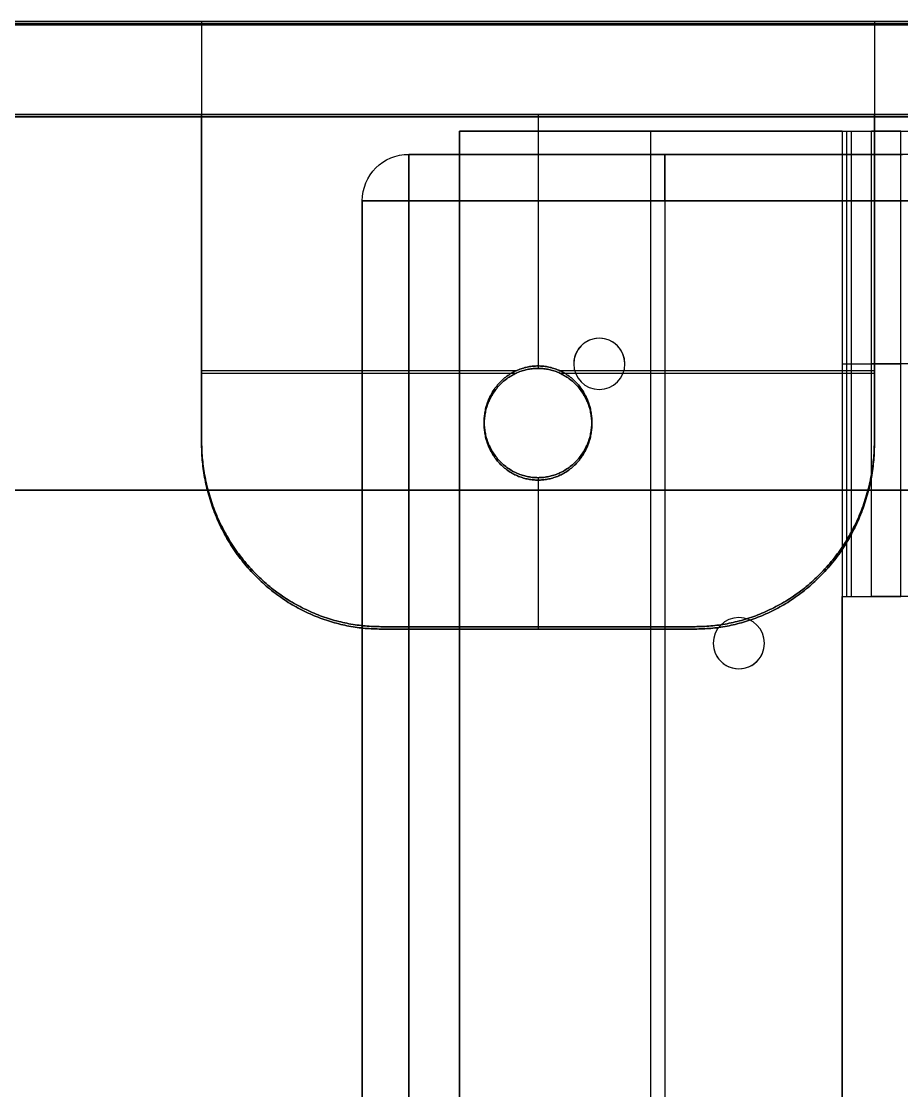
# Model space of a CAD drawing. Header units: millimetres. Extents: x -1488 to 3198, y -4194 to 3775.
# Drawn here: x -973.9 to -879.3, y -2480.6 to -2365.8 of the extents above; entities that cross this region are included whole.
import ezdxf

# ---------------------------------------------------------------- set-up
doc = ezdxf.new("R2010")
doc.units = ezdxf.units.MM
doc.header["$MEASUREMENT"] = 0
doc.layers.add('Domyślny', color=7, linetype='Continuous', true_color=0x000000)
doc.layers.add('Warstwa 01', color=7, linetype='Continuous', true_color=0xffffff)

# ---------------------------------------------------------------- blocks, each defined once
blk = doc.blocks.new('blacha nona przednia awki Soft 02.412 SC')
at = {"layer": 'Domyślny'}
for p, q in [((852.4999999999999, 74.23226756797585, -41.88912181746839), (902.5, 74.23226756797585, -41.88912181746839)), ((902.5, 74.16969329922173, -42.8877572669473), (852.4999999999999, 74.16969329922175, -42.88775726694735)), ((852.4999999999999, 69.48422842302936, -39.56001241746169), (852.4999999999999, 73.88571446481916, -39.56001241746169)), ((902.5, 69.48422842302936, -39.56001241746166), (902.5, 73.88571409291805, -39.56001241746166)), ((844.7499999999998, 68.81745106388865, -53.38510666913848), (844.7499999999998, 72.78616392951174, -53.88442439387676)), ((847.4999999999998, 69.16073199964686, -50.65661657402279), (847.5, 73.12944486526985, -51.15593429876184)), ((847.5, 72.44288299375336, -56.6129144889936), (847.4999999999998, 68.47417012813037, -56.11359676425455)), ((847.4999999999998, 68.47417012813024, -56.11359676425452), (847.4999999999991, 72.44288299375324, -56.61291448899333)), ((847.5000000000001, 68.47417012813021, -56.11359676425454), (847.5000000000007, 72.44288299375323, -56.61291448899343)), ((850.25, 68.81745106388863, -53.38510666913847), (850.25, 72.78616392951172, -53.88442439387677)), ((25.00000000000001, 72.18533686641027, -42.63809840457753), (852.5, 72.18533686641027, -42.63809840457763)), ((437.7499999999999, 71.60548714659373, -63.26876407649871), (902.5, 71.60548714659373, -63.26876407649871)), ((852.4999999999999, 71.85965004500324, -42.59712260004128), (852.4999999999999, 71.85965004500324, -36.26173934044104)), ((877.4999999999999, 58.99999999999997, -23.34314575050776), (877.4999999999999, 71.88912181746826, -36.232267567976)), ((877.5, 67.28829053187408, -65.53928982010903), (877.5, 71.25700339749702, -66.03860754484863)), ((877.4999999999999, 67.28829053187401, -65.53928982010906), (877.4999999999998, 71.25700339749696, -66.03860754484873)), ((877.5, 67.28829053187404, -65.53928982010906), (877.5000000000002, 71.25700339749696, -66.03860754484873)), ((902.5, 71.85965004500324, -42.59712260004124), (902.5, 71.85965004500324, -36.26173934044103)), ((902.5, 67.6053638213733, -63.01910521412901), (902.5, 71.63689760619111, -63.01910521412901)), ((852.4999999999999, 57.58578643762691, -24.75735931288089), (852.4999999999999, 70.47490825509517, -37.64648113034911)), ((852.4999999999999, 70.23226756797585, -41.88912181746839), (902.5, 70.23226756797585, -41.88912181746839)), ((902.5, 70.2009804335988, -42.38843954220785), (852.4999999999999, 70.2009804335988, -42.38843954220788)), ((874.7499999999999, 66.94500959611567, -68.26777991522489), (874.7499999999999, 70.91372246173854, -68.76709763996483)), ((877.5, 70.57044152598013, -71.49558773508025), (877.5, 66.60172866035722, -70.99627001034057)), ((880.25, 66.94500959611567, -68.26777991522489), (880.2500000000001, 70.91372246173853, -68.76709763996483)), ((877.4999999999999, 56.17157287525379, -26.17157287525396), (877.4999999999999, 69.06069469272205, -39.06069469272217)), ((902.5, 69.62113071378221, -46.99724257311316), (902.5, 69.62113071378221, -79.04096785514486)), ((-902.5, 67.05692456115416, -83.40011202368045), (902.5, 67.05692456115416, -83.40011202368045)), ((437.7499999999999, 67.6367742809708, -62.76944635175926), (902.4999999999999, 67.6367742809708, -62.76944635175926))]:
    blk.add_line(p, q, dxfattribs=at)
at = {"layer": 'Domyślny', "extrusion": (1, 3.323273693730633e-13, 1.309570292107434e-13)}
blk.add_arc((66.23226756769269, -41.88912181758003, 852.5000000000189), 7.99999999999989, 352.8290942422584, 45.0000000000006, dxfattribs=at)
at = {"layer": 'Domyślny', "extrusion": (1, 0, 0)}
for centre, radius, start, end in [((66.23226756797587, -41.88912181746839, 877.5), 7.999999999999986, 352.8290942422587, 44.99999999999996), ((66.23226756797585, -41.8891218174684, 902.5), 8.00000000000001, 352.8290942422589, 45.00000000000004), ((66.23226756797587, -41.88912181746839, 877.5), 3.999999999999986, 352.8290942422587, 44.99999999999986), ((66.23226756797571, -41.88912181746844, 902.5), 4.000000000000153, 352.8290942422598, 44.99999999999885)]:
    blk.add_arc(centre, radius, start, end, dxfattribs=at)
at = {"layer": 'Domyślny', "extrusion": (4.281887551937357e-15, 0.992178216405741, -0.1248294311848094)}
blk.add_arc((-847.4999999999997, -44.3770966457219, 78.9432083534109), 2.750000000000095, 270, 90, dxfattribs=at)
at = {"layer": 'Domyślny', "extrusion": (-9.409051364645966e-15, 0.9921782164057394, -0.1248294311848199)}
blk.add_arc((-847.5000000000003, -44.37709664572252, 78.94320835339978), 2.750000000000084, 90.00000000000712, 269.9999999999928, dxfattribs=at)
at = {"layer": 'Domyślny', "extrusion": (-1.786165261621009e-14, 0.9921782164057311, -0.1248294311848865)}
blk.add_arc((-877.5000000000013, -59.37709664571891, 78.94320835339543), 2.750000000000042, 270, 90, dxfattribs=at)
at = {"layer": 'Domyślny', "extrusion": (-7.774166447298395e-15, 0.9921782164057311, -0.1248294311848862)}
blk.add_arc((-877.5000000000006, -59.37709664571783, 78.94320835340429), 2.750000000000042, 90, 270, dxfattribs=at)
at = {"layer": 'Domyślny', "extrusion": (0, 0.9921782164057537, -0.1248294311847083)}
blk.add_arc((-847.4999999999999, -44.37709664573015, 76.9432083534028), 2.750000000000114, 270.0000000000071, 90.00000000000948, dxfattribs=at)
at = {"layer": 'Domyślny', "extrusion": (0, 0.9921782164057534, -0.1248294311847101)}
blk.add_arc((-847.4999999999999, -44.37709664573, 76.94320835340287), 2.750000000000114, 89.99999999999763, 269.9999999999953, dxfattribs=at)
at = {"layer": 'Domyślny', "extrusion": (1, 6.64654738746093e-13, 2.619140584214734e-13)}
blk.add_arc((66.23226756740915, -41.88912181769172, 852.5000000000352), 4.000000000000094, 352.8290942422592, 44.99999999999943, dxfattribs=at)
at = {"layer": 'Domyślny', "extrusion": (-2.613634343284174e-15, 0.9921782164057409, -0.1248294311848094)}
blk.add_arc((-847.5000000000002, -44.37709664572282, 74.94320835340508), 2.750000000000095, 270.0000000000047, 89.99999999999527, dxfattribs=at)
at = {"layer": 'Domyślny', "extrusion": (2.291101086783942e-15, 0.9921782164057409, -0.1248294311848092)}
blk.add_arc((-847.4999999999997, -44.37709664572231, 74.94320835340922), 2.750000000000095, 90, 270, dxfattribs=at)
at = {"layer": 'Domyślny', "extrusion": (0, 0.9921782164057253, -0.1248294311849321)}
blk.add_arc((-877.5, -59.37709664571344, 76.94320835341384), 2.75, 269.9999999999953, 89.99999999999527, dxfattribs=at)
at = {"layer": 'Domyślny', "extrusion": (0, 0.9921782164057252, -0.1248294311849339)}
blk.add_arc((-877.5, -59.37709664571328, 76.94320835341395), 2.75, 90.00000000000237, 270.0000000000023, dxfattribs=at)
at = {"layer": 'Domyślny', "extrusion": (2.580266052000176e-15, 0.9921782164057316, -0.124829431184883)}
blk.add_arc((-877.4999999999998, -59.37709664571681, 74.94320835341316), 2.750000000000012, 270, 90, dxfattribs=at)
at = {"layer": 'Domyślny', "extrusion": (-2.580266052003111e-15, 0.9921782164057316, -0.1248294311848834)}
blk.add_arc((-877.5000000000006, -59.37709664571737, 74.94320835340865), 2.749999999999998, 89.99999999999291, 270.0000000000071, dxfattribs=at)
at = {"layer": 'Domyślny'}
for points in [[(852.4999999999999, 74.16969329922175, -42.88775726694735), (438.7499999999999, 74.16969329922175, -42.8877572669473), (25, 74.16969329922175, -42.88775726694725)], [(852.4999999999999, 74.16969329922175, -42.88775726694735), (852.4999999999999, 72.18533686641027, -42.63809840457761), (852.4999999999999, 70.2009804335988, -42.38843954220788)], [(902.5, 74.16969329922173, -42.8877572669473), (902.5, 72.18533686641027, -42.63809840457758), (902.5, 70.2009804335988, -42.38843954220785)], [(902.5, 69.04128099396564, -83.64977088605016), (902.5, 71.60548714659369, -63.26876407649873), (902.5, 74.16969329922173, -42.8877572669473)], [(852.4999999999998, 58.99999999999999, -23.34314575050777), (852.4999999999998, 65.4445609087341, -29.7877066592419), (852.4999999999998, 71.88912181746824, -36.23226756797602)], [(852.4999999999998, 71.88912181746824, -36.23226756797602), (877.4999999999999, 71.88912181746824, -36.23226756797602), (902.5, 71.88912181746824, -36.23226756797602)], [(852.4999999999998, 71.88912181746824, -36.23226756797602), (852.4999999999998, 70.47490825509514, -37.64648113034912), (852.4999999999998, 69.06069469272205, -39.06069469272221)], [(902.5, 71.88912181746824, -36.23226756797602), (902.5, 65.4445609087341, -29.78770665924189), (902.5, 58.99999999999997, -23.34314575050777)], [(902.5, 71.88912181746824, -36.23226756797602), (902.5, 70.47490825509516, -37.64648113034911), (902.5, 69.06069469272207, -39.0606946927222)], [(25, 70.20098043359882, -42.38843954220779), (438.7499999999999, 70.2009804335988, -42.38843954220783), (852.4999999999999, 70.2009804335988, -42.38843954220788)], [(902.5, 70.2009804335988, -42.38843954220785), (902.5, 67.63677428097076, -62.76944635175929), (902.5, 65.07256812834271, -83.15045316131072)], [(902.5, 69.04128099396564, -83.64977088605016), (0, 69.04128099396564, -83.64977088605016), (-902.5, 69.04128099396564, -83.64977088605016)], [(852.4999999999998, 56.17157287525381, -26.17157287525397), (852.4999999999998, 62.61613378398793, -32.61613378398809), (852.4999999999998, 69.06069469272205, -39.06069469272221)], [(852.4999999999998, 69.06069469272205, -39.06069469272221), (877.4999999999999, 69.06069469272205, -39.06069469272221), (902.5, 69.06069469272207, -39.0606946927222)], [(902.5, 69.06069469272207, -39.0606946927222), (902.5, 62.61613378398793, -32.61613378398809), (902.5, 56.17157287525379, -26.17157287525397)], [(902.5, 65.07256812834271, -83.15045316131072), (902.5, 67.05692456115418, -83.40011202368044), (902.5, 69.04128099396564, -83.64977088605016)], [(902.5, 65.07256812834271, -83.15045316131072), (0, 65.07256812834271, -83.15045316131074), (-902.5, 65.07256812834271, -83.15045316131074)]]:
    blk.add_open_spline(points, degree=2, dxfattribs=at)
blk = doc.blocks.new('deska 2 siedziska awki Soft 02.412 SC 01')
at = {"layer": 'Domyślny'}
for p, q in [((5, 0), (1795, 0)), ((0, -73.02918409690243), (0, -5.000000000000011)), ((5, -32.49999999999999, -19.00000000000001), (1795, -32.49999999999999, -19.00000000000001)), ((5, -32.49999999999999, 19), (1795, -32.49999999999999, 19)), ((0, -43.46073951743067, 14), (0, -43.46073951743067, -14.00000000000001))]:
    blk.add_line(p, q, dxfattribs=at)
for centre, radius, start, end in [((5, -5.000000000000057, -14), 5.000000000000057, 90.00000000000092, 179.9999999999993), ((5, -5.000000000000053, 14), 5.000000000000053, 90.00000000000092, 179.9999999999994), ((4.999999999999893, -5), 5, 90, 180)]:
    blk.add_arc(centre, radius, start, end, dxfattribs=at)
at = {"layer": 'Domyślny', "extrusion": (1, 3.907985046680554e-15, 5.329070518200754e-15)}
blk.add_arc((-5.000000000000021, 13.99999999999997, 4.999999999999995), 5.000000000000002, 0, 89.99999999999994, dxfattribs=at)
at = {"layer": 'Domyślny', "extrusion": (1, 9.59232693276136e-15, -5.329070518200751e-15)}
blk.add_arc((-5.000000000000055, -13.99999999999997, 4.999999999999995), 5.000000000000007, 270.0000000000001, 0, dxfattribs=at)
at = {"layer": 'Domyślny', "extrusion": (0, 1, 0)}
for centre, radius, start, end in [((-5.000000000000007, -13.99999999999994, -5), 5.000000000000064, 270.0000000000007, 359.9999999999993), ((-4.999999999999893, -14.00000000000001, -32.5), 5.000000000000007, 270, 0), ((-4.999999999999893, 14, -32.50000000000001), 5, 2.035554996136651e-14, 90.00000000000001)]:
    blk.add_arc(centre, radius, start, end, dxfattribs=at)
at = {"layer": 'Domyślny', "extrusion": (-3.552713678800563e-16, 1, 3.808286442236154e-30)}
blk.add_arc((-4.999999999999998, 13.99999999999995, -5), 5.000000000000053, 6.106664988409887e-13, 89.999999999999, dxfattribs=at)
at = {"layer": 'Domyślny'}
for points in [[(4.99999999999992, 8.881784197001252e-16, 14), (4.99999999999992, 4.440892098500626e-16), (4.99999999999992, 0, -14)], [(1795, 1.221245327087672e-15, 14), (900.0000000000001, 1.054711873393899e-15, 14), (4.99999999999992, 8.881784197001252e-16, 14)], [(4.99999999999992, 0, -14), (900.0000000000001, 1.665334536937735e-16, -14), (1795, 3.33066907387547e-16, -14)], [(-7.127635855121339e-14, -59.99999999999999, -14.00000000000001), (-6.408762914277196e-14, -32.49999999999999, -14.00000000000001), (-5.689889973433052e-14, -5, -14)], [(-5.347573562439865e-14, -5, 14), (-6.06244290910345e-14, -31.51459204844958, 14), (-6.777312255767035e-14, -58.02918409689916, 14)], [(-5.689889973433052e-14, -5, -14), (-5.518731767936458e-14, -5), (-5.347573562439865e-14, -5, 14)], [(1795, -4.999999999999999, -19), (900.0000000000001, -5, -19), (4.999999999999941, -5, -19.00000000000001)], [(4.999999999999941, -5, -19.00000000000001), (4.999999999999941, -32.49999999999999, -19.00000000000001), (4.999999999999941, -59.99999999999999, -19.00000000000002)], [(4.999999999999913, -4.999999999999998, 19), (900.0000000000001, -4.999999999999999, 19), (1795, -5, 19)], [(5.000000000000005, -59.99999999999998, 19), (4.999999999999959, -32.49999999999999, 19), (4.999999999999913, -4.999999999999998, 19)]]:
    blk.add_open_spline(points, degree=2, dxfattribs=at)

msp = doc.modelspace()

# ---------------------------------------------------------------- linework, layer by layer
at = {"layer": 'Warstwa 01'}
for p, q in [((-918.3852143473587, -2402.823367180358, -207.8634727275319), (-918.3852143473587, -2402.823367180358, -217.8634727275319)), ((-918.3852143473587, -2403.084782976238, -207.8634727275319), (-918.3852143473587, -2403.084782976238, -217.8634727275319)), ((-882.2352299259801, -2410.823367180358, -217.8634727275319), (-882.2352299259801, -2410.823367180358, -207.8634727275319)), ((-882.2352299259801, -2411.084782976238, -217.8634727275319), (-882.2352299259801, -2411.084782976238, -207.8634727275319)), ((-918.3852143473587, -2414.823367180358, -217.8634727275319), (-918.3852143473587, -2414.823367180358, -207.8634727275319)), ((-918.3852143473587, -2415.084782976238, -217.8634727275319), (-918.3852143473587, -2415.084782976238, -207.8634727275319)), ((-935.2552070773345, -2430.823367180358, -217.8634727275319), (-935.2552070773345, -2430.823367180358, -207.8634727275319)), ((-935.2552070773345, -2431.084782976238, -217.8634727275319), (-935.2552070773345, -2431.084782976238, -207.8634727275319))]:
    msp.add_line(p, q, dxfattribs=at)
msp.add_lwpolyline([(-954.5351987687363, -2366.084782976238), (-882.2281001764668, -2366.084782976238)], dxfattribs=at)
for points in [[(-877.2643248789391, -2365.823367180358, 272.136527272468), (-1108.768986412415, -2365.823367180358, 272.1365272724684), (-1340.27364794589, -2365.823367180358, 272.1365272724687)], [(-877.2643248789391, -2366.084782976238, 272.136527272468), (-1108.768986412415, -2366.084782976238, 272.1365272724684), (-1340.27364794589, -2366.084782976238, 272.1365272724687)], [(-852.470028559253, -2366.177819410324, 492.1365272724672), (-1082.100658922981, -2366.177819410324, 492.1365272724675), (-1311.731289286709, -2366.177819410324, 492.1365272724678)], [(-954.5351987687354, -2365.823367180358, 103.5404389166512), (-954.5351987687354, -2370.823367180358, 103.5404389166512), (-954.5351987687354, -2375.823367180358, 103.5404389166512)], [(-954.5351987687363, -2365.823367180358, -217.8634727275319), (-954.5351987687363, -2370.823367180358, -217.8634727275319), (-954.5351987687363, -2375.823367180358, -217.8634727275319)], [(-954.5351987687363, -2365.823367180358, -217.8634727275319), (-918.3816494726016, -2365.823367180358, -217.8634727275318), (-882.2281001764668, -2365.823367180358, -217.8634727275318)], [(-954.5351987687354, -2366.084782976238, 103.5404389166512), (-954.5351987687354, -2371.084782976238, 103.5404389166512), (-954.5351987687354, -2376.084782976238, 103.5404389166512)], [(-954.5351987687363, -2366.084782976238, -217.8634727275319), (-954.5351987687363, -2371.084782976238, -217.8634727275319), (-954.5351987687363, -2376.084782976238, -217.8634727275319)], [(-954.5351987687363, -2366.084782976238, -217.8634727275319), (-918.3816494726016, -2366.084782976238, -217.8634727275318), (-882.2281001764668, -2366.084782976238, -217.8634727275318)], [(-882.2281001764668, -2365.823367180358, -217.8634727275318), (-882.2281001764668, -2370.823367180358, -217.8634727275318), (-882.2281001764668, -2375.823367180358, -217.8634727275318)], [(-882.2281001764668, -2366.084782976238, -217.8634727275318), (-882.2281001764668, -2371.084782976238, -217.8634727275318), (-882.2281001764668, -2376.084782976238, -217.8634727275318)], [(-877.2643248789391, -2375.823367180358, 272.136527272468), (-1108.768986412415, -2375.823367180358, 272.1365272724684), (-1340.27364794589, -2375.823367180358, 272.1365272724687)], [(-877.2643248789391, -2376.084782976238, 272.136527272468), (-1108.768986412415, -2376.084782976238, 272.1365272724684), (-1340.27364794589, -2376.084782976238, 272.1365272724687)], [(-954.5351987687363, -2410.823367180358, -217.8634727275319), (-954.5351987687363, -2393.323367180358, -217.8634727275319), (-954.5351987687363, -2375.823367180358, -217.8634727275319)], [(-954.5351987687363, -2375.823367180358, -207.8634727275319), (-954.5351987687363, -2393.323367180358, -207.8634727275319), (-954.5351987687363, -2410.823367180358, -207.8634727275319)], [(-954.5351987687363, -2375.823367180358, -217.8634727275319), (-954.5351987687363, -2375.823367180358, -212.8634727275319), (-954.5351987687363, -2375.823367180358, -207.8634727275319)], [(-882.2352299259801, -2375.823367180358, -207.8634727275319), (-918.3852143473582, -2375.823367180358, -207.8634727275319), (-954.5351987687363, -2375.823367180358, -207.8634727275319)], [(-882.2352299259801, -2375.823367180358, -217.8634727275319), (-918.3852143473582, -2375.823367180358, -217.8634727275319), (-954.5351987687363, -2375.823367180358, -217.8634727275319)], [(-954.5351987687363, -2410.823367180358, -212.8634727275319), (-954.5351987687363, -2393.323367180358, -212.8634727275319), (-954.5351987687363, -2375.823367180358, -212.8634727275319)], [(-954.5351987687361, -2375.823367180358, -212.8634727275319), (-918.3852143473578, -2375.823367180358, -212.8634727275319), (-882.2352299259794, -2375.823367180358, -212.8634727275319)], [(-954.5351987687363, -2375.823367180358, -217.8634727275319), (-918.3816494726016, -2375.823367180358, -217.8634727275318), (-882.2281001764668, -2375.823367180358, -217.8634727275318)], [(-954.5351987687363, -2411.084782976238, -217.8634727275319), (-954.5351987687363, -2393.584782976238, -217.8634727275319), (-954.5351987687363, -2376.084782976238, -217.8634727275319)], [(-954.5351987687363, -2376.084782976238, -207.8634727275319), (-954.5351987687363, -2393.584782976238, -207.8634727275319), (-954.5351987687363, -2411.084782976238, -207.8634727275319)], [(-954.5351987687363, -2376.084782976238, -217.8634727275319), (-954.5351987687363, -2376.084782976238, -212.8634727275319), (-954.5351987687363, -2376.084782976238, -207.8634727275319)], [(-882.2352299259801, -2376.084782976238, -207.8634727275319), (-918.3852143473582, -2376.084782976238, -207.8634727275319), (-954.5351987687363, -2376.084782976238, -207.8634727275319)], [(-882.2352299259801, -2376.084782976238, -217.8634727275319), (-918.3852143473582, -2376.084782976238, -217.8634727275319), (-954.5351987687363, -2376.084782976238, -217.8634727275319)], [(-954.5351987687363, -2411.084782976239, -212.8634727275319), (-954.5351987687363, -2393.584782976239, -212.8634727275319), (-954.5351987687363, -2376.084782976238, -212.8634727275319)], [(-954.5351987687361, -2376.084782976238, -212.8634727275319), (-918.3852143473578, -2376.084782976238, -212.8634727275319), (-882.2352299259794, -2376.084782976238, -212.8634727275319)], [(-954.5351987687363, -2376.084782976238, -217.8634727275319), (-918.3816494726016, -2376.084782976238, -217.8634727275318), (-882.2281001764668, -2376.084782976238, -217.8634727275318)], [(-918.3852143473578, -2375.823367180358, -217.8634727275319), (-918.3852143473578, -2375.823367180358, -212.8634727275319), (-918.3852143473578, -2375.823367180358, -207.8634727275319)], [(-918.3852143473578, -2375.823367180358, -207.8634727275319), (-918.3852143473578, -2389.323367180358, -207.8634727275319), (-918.3852143473578, -2402.823367180358, -207.8634727275319)], [(-918.3852143473578, -2375.823367180358, -217.8634727275319), (-918.3852143473578, -2389.323367180358, -217.8634727275319), (-918.3852143473578, -2402.823367180358, -217.8634727275319)], [(-918.3852143473578, -2376.084782976238, -217.8634727275319), (-918.3852143473578, -2376.084782976238, -212.8634727275319), (-918.3852143473578, -2376.084782976238, -207.8634727275319)], [(-918.3852143473578, -2376.084782976238, -207.8634727275319), (-918.3852143473578, -2389.584782976238, -207.8634727275319), (-918.3852143473578, -2403.084782976238, -207.8634727275319)], [(-918.3852143473578, -2376.084782976238, -217.8634727275319), (-918.3852143473578, -2389.584782976238, -217.8634727275319), (-918.3852143473578, -2403.084782976238, -217.8634727275319)], [(-882.2352299259801, -2375.823367180358, -217.8634727275319), (-882.2352299259801, -2393.323367180358, -217.8634727275319), (-882.2352299259801, -2410.823367180358, -217.8634727275319)], [(-882.2352299259801, -2375.823367180358, -207.8634727275319), (-882.2352299259801, -2375.823367180358, -212.8634727275319), (-882.2352299259801, -2375.823367180358, -217.8634727275319)], [(-882.2352299259801, -2410.823367180358, -207.8634727275319), (-882.2352299259801, -2393.323367180358, -207.8634727275319), (-882.2352299259801, -2375.823367180358, -207.8634727275319)], [(-882.2352299259801, -2375.823367180358, -212.8634727275319), (-882.2352299259801, -2393.323367180358, -212.8634727275319), (-882.2352299259801, -2410.823367180358, -212.8634727275319)], [(-882.2352299259801, -2376.084782976238, -217.8634727275319), (-882.2352299259801, -2393.584782976238, -217.8634727275319), (-882.2352299259801, -2411.084782976238, -217.8634727275319)], [(-882.2352299259801, -2376.084782976238, -207.8634727275319), (-882.2352299259801, -2376.084782976238, -212.8634727275319), (-882.2352299259801, -2376.084782976238, -217.8634727275319)], [(-882.2352299259801, -2411.084782976238, -207.8634727275319), (-882.2352299259801, -2393.584782976238, -207.8634727275319), (-882.2352299259801, -2376.084782976238, -207.8634727275319)], [(-882.2352299259801, -2376.084782976238, -212.8634727275319), (-882.2352299259801, -2393.584782976238, -212.8634727275319), (-882.2352299259801, -2411.084782976238, -212.8634727275319)], [(-954.5351987687363, -2393.323367180358, -217.8634727275319), (-954.5351987687363, -2393.323367180358, -212.8634727275319), (-954.5351987687363, -2393.323367180358, -207.8634727275319)], [(-954.5351987687363, -2393.584782976238, -217.8634727275319), (-954.5351987687363, -2393.584782976238, -212.8634727275319), (-954.5351987687363, -2393.584782976238, -207.8634727275319)], [(-882.2352299259801, -2393.323367180358, -217.8634727275319), (-882.2352299259801, -2393.323367180358, -212.8634727275319), (-882.2352299259801, -2393.323367180358, -207.8634727275319)], [(-882.2352299259801, -2393.584782976238, -217.8634727275319), (-882.2352299259801, -2393.584782976238, -212.8634727275319), (-882.2352299259801, -2393.584782976238, -207.8634727275319)], [(-954.5351987687361, -2403.323367180358, -207.8634727275319), (-937.6160014570823, -2403.323367180358, -207.8634727275319), (-920.6968041454286, -2403.323367180358, -207.8634727275319)], [(-954.5351987687361, -2403.323367180358, -217.8634727275319), (-937.6160014570823, -2403.323367180358, -217.8634727275319), (-920.6968041454286, -2403.323367180358, -217.8634727275319)], [(-954.5351987687361, -2403.584782976238, -207.8634727275319), (-937.6160014570823, -2403.584782976238, -207.8634727275319), (-920.6968041454286, -2403.584782976238, -207.8634727275319)], [(-954.5351987687361, -2403.584782976238, -217.8634727275319), (-937.6160014570823, -2403.584782976238, -217.8634727275319), (-920.6968041454286, -2403.584782976238, -217.8634727275319)], [(-916.073624549287, -2403.323367180358, -207.8634727275319), (-899.1544272376332, -2403.323367180358, -207.8634727275319), (-882.2352299259794, -2403.323367180358, -207.8634727275319)], [(-916.073624549287, -2403.323367180358, -217.8634727275319), (-899.1544272376332, -2403.323367180358, -217.8634727275319), (-882.2352299259794, -2403.323367180358, -217.8634727275319)], [(-916.073624549287, -2403.584782976238, -207.8634727275319), (-899.1544272376332, -2403.584782976238, -207.8634727275319), (-882.2352299259794, -2403.584782976238, -207.8634727275319)], [(-916.073624549287, -2403.584782976238, -217.8634727275319), (-899.1544272376332, -2403.584782976238, -217.8634727275319), (-882.2352299259794, -2403.584782976238, -217.8634727275319)], [(-924.169211854779, -2408.823367180358, -217.8634727275319), (-924.169211854779, -2408.823367180358, -212.8634727275319), (-924.169211854779, -2408.823367180358, -207.8634727275319)], [(-912.6012168399375, -2408.823367180358, -217.8634727275319), (-912.6012168399375, -2408.823367180358, -212.8634727275319), (-912.6012168399375, -2408.823367180358, -207.8634727275319)], [(-924.169211854779, -2409.084782976238, -217.8634727275319), (-924.169211854779, -2409.084782976238, -212.8634727275319), (-924.169211854779, -2409.084782976238, -207.8634727275319)], [(-912.6012168399375, -2409.084782976238, -217.8634727275319), (-912.6012168399375, -2409.084782976238, -212.8634727275319), (-912.6012168399375, -2409.084782976238, -207.8634727275319)], [(-954.5351987687363, -2410.823367180358, -207.8634727275319), (-954.5351987687363, -2410.823367180358, -212.8634727275319), (-954.5351987687363, -2410.823367180358, -217.8634727275319)], [(-954.5351987687363, -2411.084782976238, -207.8634727275319), (-954.5351987687363, -2411.084782976238, -212.8634727275319), (-954.5351987687363, -2411.084782976238, -217.8634727275319)], [(-918.3852143473578, -2414.823367180358, -207.8634727275319), (-918.3852143473578, -2422.823367180358, -207.8634727275319), (-918.3852143473578, -2430.823367180358, -207.8634727275319)], [(-918.3852143473578, -2414.823367180358, -217.8634727275319), (-918.3852143473578, -2422.823367180358, -217.8634727275319), (-918.3852143473578, -2430.823367180358, -217.8634727275319)], [(-918.3852143473578, -2415.084782976238, -207.8634727275319), (-918.3852143473578, -2423.084782976238, -207.8634727275319), (-918.3852143473578, -2431.084782976238, -207.8634727275319)], [(-918.3852143473578, -2415.084782976238, -217.8634727275319), (-918.3852143473578, -2423.084782976238, -217.8634727275319), (-918.3852143473578, -2431.084782976238, -217.8634727275319)], [(-852.470028559253, -2416.177819410323, 492.1365272724675), (-1082.100658922981, -2416.177819410323, 492.1365272724678), (-1311.731289286709, -2416.177819410323, 492.1365272724682)], [(-901.5152216173819, -2430.823367180358, -217.8634727275319), (-918.3852143473582, -2430.823367180358, -217.8634727275319), (-935.2552070773345, -2430.823367180358, -217.8634727275319)], [(-935.2552070773345, -2430.823367180358, -207.8634727275319), (-918.3852143473582, -2430.823367180358, -207.8634727275319), (-901.5152216173819, -2430.823367180358, -207.8634727275319)], [(-901.5152216173819, -2430.823367180358, -212.8634727275319), (-918.3852143473587, -2430.823367180358, -212.8634727275319), (-935.2552070773354, -2430.823367180358, -212.8634727275319)], [(-901.5152216173819, -2431.084782976238, -217.8634727275319), (-918.3852143473582, -2431.084782976238, -217.8634727275319), (-935.2552070773345, -2431.084782976238, -217.8634727275319)], [(-935.2552070773345, -2431.084782976238, -207.8634727275319), (-918.3852143473582, -2431.084782976238, -207.8634727275319), (-901.5152216173819, -2431.084782976238, -207.8634727275319)], [(-901.5152216173819, -2431.084782976238, -212.8634727275319), (-918.3852143473587, -2431.084782976238, -212.8634727275319), (-935.2552070773354, -2431.084782976238, -212.8634727275319)], [(-918.3852143473586, -2430.823367180358, -217.8634727275319), (-918.3852143473586, -2430.823367180358, -212.8634727275319), (-918.3852143473586, -2430.823367180358, -207.8634727275319)], [(-918.3852143473586, -2431.084782976238, -217.8634727275319), (-918.3852143473586, -2431.084782976238, -212.8634727275319), (-918.3852143473586, -2431.084782976238, -207.8634727275319)], [(-901.5152216173819, -2430.823367180358, -207.8634727275319), (-901.5152216173819, -2430.823367180358, -212.8634727275319), (-901.5152216173819, -2430.823367180358, -217.8634727275319)], [(-901.5152216173819, -2431.084782976238, -207.8634727275319), (-901.5152216173819, -2431.084782976238, -212.8634727275319), (-901.5152216173819, -2431.084782976238, -217.8634727275319)]]:
    msp.add_open_spline(points, degree=2, dxfattribs=at)
for points, knots in [([(-1310.083846293314, -2366.177819410326, 482.2370226642754), (-1197.269554785637, -2366.177819410326, 482.2370226642752), (-1084.45526327796, -2366.177819410326, 482.2370226642751), (-968.4082461511712, -2366.177819410326, 482.2370226642767), (-852.3612290243815, -2366.177819410326, 482.2370226642782)], [5009.033172959468, 5009.033172959468, 5009.033172959468, 5234.661755974822, 5234.661755974822, 5466.755790228401, 5466.755790228401, 5466.755790228401]), ([(-954.5351987687354, -2365.823367180358, 103.5404389166512), (-954.5351987687363, -2365.823367180358, -46.45956108334877), (-954.5351987687363, -2365.823367180358, -196.4595610833488), (-954.5351987687363, -2365.823367180358, -207.1615169054403), (-954.5351987687363, -2365.823367180358, -217.8634727275319)], [70.09694396752911, 70.09694396752911, 70.09694396752911, 370.0969439675291, 370.0969439675291, 391.5008556117123, 391.5008556117123, 391.5008556117123]), ([(-954.5351987687354, -2366.084782976238, 103.5404389166512), (-954.5351987687363, -2366.084782976238, -46.45956108334877), (-954.5351987687363, -2366.084782976238, -196.4595610833488), (-954.5351987687363, -2366.084782976238, -207.1615169054403), (-954.5351987687363, -2366.084782976238, -217.8634727275319)], [70.09694396752911, 70.09694396752911, 70.09694396752911, 370.0969439675291, 370.0969439675291, 391.5008556117123, 391.5008556117123, 391.5008556117123]), ([(-882.2281001764668, -2365.823367180358, -217.8634727275318), (-880.8816494726034, -2365.823367180358, -207.1615169054404), (-879.53519876874, -2365.823367180358, -196.4595610833489), (-853.5953064136966, -2365.823367180358, 9.71774731493798), (-827.6554140586522, -2365.823367180358, 215.8950557132248)], [463.8079542039818, 463.8079542039818, 463.8079542039818, 485.3806024341766, 485.3806024341766, 900.9859946694244, 900.9859946694244, 900.9859946694244]), ([(-882.2281001764668, -2366.084782976238, -217.8634727275318), (-880.8816494726034, -2366.084782976238, -207.1615169054404), (-879.53519876874, -2366.084782976238, -196.4595610833489), (-853.5953064136966, -2366.084782976238, 9.71774731493798), (-827.6554140586522, -2366.084782976238, 215.8950557132248)], [463.8079542039818, 463.8079542039818, 463.8079542039818, 485.3806024341766, 485.3806024341766, 900.9859946694244, 900.9859946694244, 900.9859946694244]), ([(-954.5351987687354, -2375.823367180358, 103.5404389166512), (-954.5351987687363, -2375.823367180358, -46.45956108334877), (-954.5351987687363, -2375.823367180358, -196.4595610833488), (-954.5351987687363, -2375.823367180358, -207.1615169054403), (-954.5351987687363, -2375.823367180358, -217.8634727275319)], [70.09694396752911, 70.09694396752911, 70.09694396752911, 370.0969439675291, 370.0969439675291, 391.5008556117123, 391.5008556117123, 391.5008556117123]), ([(-954.5351987687354, -2376.084782976238, 103.5404389166512), (-954.5351987687363, -2376.084782976238, -46.45956108334877), (-954.5351987687363, -2376.084782976238, -196.4595610833488), (-954.5351987687363, -2376.084782976238, -207.1615169054403), (-954.5351987687363, -2376.084782976238, -217.8634727275319)], [70.09694396752911, 70.09694396752911, 70.09694396752911, 370.0969439675291, 370.0969439675291, 391.5008556117123, 391.5008556117123, 391.5008556117123]), ([(-882.2281001764668, -2375.823367180358, -217.8634727275318), (-880.8816494726034, -2375.823367180358, -207.1615169054404), (-879.53519876874, -2375.823367180358, -196.4595610833489), (-853.5953064136966, -2375.823367180358, 9.71774731493798), (-827.6554140586522, -2375.823367180358, 215.8950557132248)], [463.8079542039818, 463.8079542039818, 463.8079542039818, 485.3806024341766, 485.3806024341766, 900.9859946694244, 900.9859946694244, 900.9859946694244]), ([(-882.2281001764668, -2376.084782976238, -217.8634727275318), (-880.8816494726034, -2376.084782976238, -207.1615169054404), (-879.53519876874, -2376.084782976238, -196.4595610833489), (-853.5953064136966, -2376.084782976238, 9.71774731493798), (-827.6554140586522, -2376.084782976238, 215.8950557132248)], [463.8079542039818, 463.8079542039818, 463.8079542039818, 485.3806024341766, 485.3806024341766, 900.9859946694244, 900.9859946694244, 900.9859946694244]), ([(-1310.083846293314, -2416.177819410323, 482.2370226642757), (-1197.269554785637, -2416.177819410323, 482.2370226642755), (-1084.45526327796, -2416.177819410323, 482.2370226642754), (-968.4082461511712, -2416.177819410323, 482.237022664277), (-852.3612290243815, -2416.177819410323, 482.2370226642786)], [5009.033172959468, 5009.033172959468, 5009.033172959468, 5234.661755974822, 5234.661755974822, 5466.755790228401, 5466.755790228401, 5466.755790228401])]:
    msp.add_open_spline(points, degree=2, knots=knots, dxfattribs=at)
for points, weights, knots in [([(-1013.217607652083, -2365.823367180358, 152.7808265672617), (-1008.909631945033, -2365.823367180358, 153.5404389166516), (-1004.535198768735, -2365.823367180358, 153.5404389166509), (-954.5351987687362, -2365.823367180358, 153.5404389166512), (-954.5351987687354, -2365.823367180358, 103.5404389166512)], [1, 0.9961946980917361, 1, 0.7071067811865476, 1], [-17.16951863218731, -17.16951863218731, -17.16951863218731, -8.442872372215675, -8.442872372215675, 70.09694396752911, 70.09694396752911, 70.09694396752911]), ([(-1013.217607652083, -2366.084782976238, 152.7808265672617), (-1008.909631945033, -2366.084782976238, 153.5404389166516), (-1004.535198768735, -2366.084782976238, 153.5404389166509), (-954.5351987687362, -2366.084782976238, 153.5404389166512), (-954.5351987687354, -2366.084782976238, 103.5404389166512)], [1, 0.9961946980917361, 1, 0.7071067811865476, 1], [-17.16951863218731, -17.16951863218731, -17.16951863218731, -8.442872372215675, -8.442872372215675, 70.09694396752911, 70.09694396752911, 70.09694396752911]), ([(-1013.217607652083, -2375.823367180358, 152.7808265672617), (-1008.909631945033, -2375.823367180358, 153.5404389166516), (-1004.535198768735, -2375.823367180358, 153.5404389166509), (-954.5351987687362, -2375.823367180358, 153.5404389166512), (-954.5351987687354, -2375.823367180358, 103.5404389166512)], [1, 0.9961946980917361, 1, 0.7071067811865476, 1], [-17.16951863218731, -17.16951863218731, -17.16951863218731, -8.442872372215675, -8.442872372215675, 70.09694396752911, 70.09694396752911, 70.09694396752911]), ([(-1013.217607652083, -2376.084782976238, 152.7808265672617), (-1008.909631945033, -2376.084782976238, 153.5404389166516), (-1004.535198768735, -2376.084782976238, 153.5404389166509), (-954.5351987687362, -2376.084782976238, 153.5404389166512), (-954.5351987687354, -2376.084782976238, 103.5404389166512)], [1, 0.9961946980917361, 1, 0.7071067811865476, 1], [-17.16951863218731, -17.16951863218731, -17.16951863218731, -8.442872372215675, -8.442872372215675, 70.09694396752911, 70.09694396752911, 70.09694396752911]), ([(-918.3852143473587, -2402.823367180358, -217.8634727275319), (-924.1692118547783, -2402.823367180359, -217.8634727275318), (-924.169211854779, -2408.823367180358, -217.8634727275319), (-924.1692118547783, -2414.823367180358, -217.8634727275318), (-918.3852143473587, -2414.823367180358, -217.8634727275319)], [1, 0.7071067811865476, 1, 0.7071067811865476, 1], [0, 0, 0, 9.424777960769383, 9.424777960769383, 18.84955592153877, 18.84955592153877, 18.84955592153877]), ([(-918.3852143473587, -2414.823367180358, -207.8634727275319), (-924.1692118547783, -2414.823367180358, -207.8634727275318), (-924.169211854779, -2408.823367180358, -207.8634727275319), (-924.1692118547783, -2402.823367180359, -207.8634727275318), (-918.3852143473587, -2402.823367180358, -207.8634727275319)], [1, 0.7071067811865476, 1, 0.7071067811865476, 1], [-18.84955592153877, -18.84955592153877, -18.84955592153877, -9.424777960769383, -9.424777960769383, 0, 0, 0]), ([(-918.3852143473587, -2402.823367180358, -212.8634727275319), (-924.169211854779, -2402.823367180359, -212.8634727275319), (-924.169211854779, -2408.823367180358, -212.8634727275319), (-924.169211854779, -2414.823367180359, -212.8634727275319), (-918.3852143473587, -2414.823367180358, -212.8634727275319)], [1, 0.7071067811865476, 1, 0.7071067811865476, 1], [1.570796326794897, 1.570796326794897, 1.570796326794897, 3.141592653589793, 3.141592653589793, 4.71238898038469, 4.71238898038469, 4.71238898038469]), ([(-918.3852143473587, -2403.084782976238, -217.8634727275319), (-924.1692118547783, -2403.084782976238, -217.8634727275318), (-924.169211854779, -2409.084782976238, -217.8634727275319), (-924.1692118547783, -2415.084782976237, -217.8634727275318), (-918.3852143473587, -2415.084782976238, -217.8634727275319)], [1, 0.7071067811865476, 1, 0.7071067811865476, 1], [0, 0, 0, 9.424777960769383, 9.424777960769383, 18.84955592153877, 18.84955592153877, 18.84955592153877]), ([(-918.3852143473587, -2415.084782976238, -207.8634727275319), (-924.1692118547783, -2415.084782976237, -207.8634727275318), (-924.169211854779, -2409.084782976238, -207.8634727275319), (-924.1692118547783, -2403.084782976238, -207.8634727275318), (-918.3852143473587, -2403.084782976238, -207.8634727275319)], [1, 0.7071067811865476, 1, 0.7071067811865476, 1], [-18.84955592153877, -18.84955592153877, -18.84955592153877, -9.424777960769383, -9.424777960769383, 0, 0, 0]), ([(-918.3852143473587, -2403.084782976238, -212.8634727275319), (-924.169211854779, -2403.084782976238, -212.8634727275319), (-924.169211854779, -2409.084782976238, -212.8634727275319), (-924.169211854779, -2415.084782976238, -212.8634727275319), (-918.3852143473587, -2415.084782976238, -212.8634727275319)], [1, 0.7071067811865476, 1, 0.7071067811865476, 1], [1.570796326794897, 1.570796326794897, 1.570796326794897, 3.141592653589793, 3.141592653589793, 4.71238898038469, 4.71238898038469, 4.71238898038469]), ([(-918.3852143473587, -2414.823367180358, -217.8634727275319), (-912.6012168399371, -2414.823367180358, -217.8634727275318), (-912.6012168399375, -2408.823367180358, -217.8634727275319), (-912.6012168399371, -2402.823367180359, -217.8634727275318), (-918.3852143473587, -2402.823367180358, -217.8634727275319)], [1, 0.7071067811865476, 1, 0.7071067811865476, 1], [0, 0, 0, 9.424777960769383, 9.424777960769383, 18.84955592153877, 18.84955592153877, 18.84955592153877]), ([(-918.3852143473587, -2402.823367180358, -207.8634727275319), (-912.6012168399371, -2402.823367180359, -207.8634727275318), (-912.6012168399375, -2408.823367180358, -207.8634727275319), (-912.6012168399371, -2414.823367180358, -207.8634727275318), (-918.3852143473587, -2414.823367180358, -207.8634727275319)], [1, 0.7071067811865476, 1, 0.7071067811865476, 1], [-18.84955592153877, -18.84955592153877, -18.84955592153877, -9.424777960769383, -9.424777960769383, 0, 0, 0]), ([(-918.3852143473587, -2414.823367180358, -212.8634727275319), (-912.6012168399371, -2414.823367180359, -212.8634727275319), (-912.6012168399375, -2408.823367180358, -212.8634727275319), (-912.6012168399371, -2402.823367180359, -212.8634727275319), (-918.3852143473587, -2402.823367180358, -212.8634727275319)], [1, 0.7071067811865476, 1, 0.7071067811865476, 1], [1.570796326794897, 1.570796326794897, 1.570796326794897, 3.141592653589793, 3.141592653589793, 4.71238898038469, 4.71238898038469, 4.71238898038469]), ([(-918.3852143473587, -2415.084782976238, -217.8634727275319), (-912.6012168399371, -2415.084782976237, -217.8634727275318), (-912.6012168399375, -2409.084782976238, -217.8634727275319), (-912.6012168399371, -2403.084782976238, -217.8634727275318), (-918.3852143473587, -2403.084782976238, -217.8634727275319)], [1, 0.7071067811865476, 1, 0.7071067811865476, 1], [0, 0, 0, 9.424777960769383, 9.424777960769383, 18.84955592153877, 18.84955592153877, 18.84955592153877]), ([(-918.3852143473587, -2403.084782976238, -207.8634727275319), (-912.6012168399371, -2403.084782976238, -207.8634727275318), (-912.6012168399375, -2409.084782976238, -207.8634727275319), (-912.6012168399371, -2415.084782976237, -207.8634727275318), (-918.3852143473587, -2415.084782976238, -207.8634727275319)], [1, 0.7071067811865476, 1, 0.7071067811865476, 1], [-18.84955592153877, -18.84955592153877, -18.84955592153877, -9.424777960769383, -9.424777960769383, 0, 0, 0]), ([(-918.3852143473587, -2415.084782976238, -212.8634727275319), (-912.6012168399371, -2415.084782976238, -212.8634727275319), (-912.6012168399375, -2409.084782976238, -212.8634727275319), (-912.6012168399371, -2403.084782976238, -212.8634727275319), (-918.3852143473587, -2403.084782976238, -212.8634727275319)], [1, 0.7071067811865476, 1, 0.7071067811865476, 1], [1.570796326794897, 1.570796326794897, 1.570796326794897, 3.141592653589793, 3.141592653589793, 4.71238898038469, 4.71238898038469, 4.71238898038469])]:
    msp.add_rational_spline(points, weights, degree=2, knots=knots, dxfattribs=at)
for points, weights in [([(-954.5351987687363, -2410.823367180358, -217.8634727275319), (-954.5351987687374, -2430.823367180358, -217.8634727275319), (-935.2552070773345, -2430.823367180358, -217.8634727275319)], [1, 0.7071067811865474, 1]), ([(-935.2552070773345, -2430.823367180358, -207.8634727275319), (-954.5351987687374, -2430.823367180358, -207.8634727275319), (-954.5351987687363, -2410.823367180358, -207.8634727275319)], [1, 0.7071067811865478, 1]), ([(-935.2552070773345, -2430.823367180358, -212.8634727275319), (-954.5351987687364, -2430.823367180359, -212.8634727275319), (-954.5351987687363, -2410.823367180358, -212.8634727275319)], [1, 0.7071067811865476, 1]), ([(-954.5351987687363, -2411.084782976238, -217.8634727275319), (-954.5351987687369, -2431.084782976238, -217.8634727275319), (-935.2552070773345, -2431.084782976238, -217.8634727275319)], [1, 0.7071067811865474, 1]), ([(-935.2552070773345, -2431.084782976238, -207.8634727275319), (-954.5351987687368, -2431.084782976238, -207.8634727275319), (-954.5351987687363, -2411.084782976238, -207.8634727275319)], [1, 0.7071067811865478, 1]), ([(-935.2552070773345, -2431.084782976238, -212.8634727275319), (-954.5351987687364, -2431.084782976238, -212.8634727275319), (-954.5351987687363, -2411.084782976238, -212.8634727275319)], [1, 0.7071067811865476, 1]), ([(-901.5152216173819, -2430.823367180358, -217.8634727275319), (-882.2352299259803, -2430.823367180359, -217.8634727275318), (-882.2352299259801, -2410.823367180358, -217.8634727275319)], [1, 0.7071067811865476, 1]), ([(-882.2352299259801, -2410.823367180358, -207.8634727275319), (-882.2352299259804, -2430.823367180358, -207.8634727275319), (-901.5152216173819, -2430.823367180358, -207.8634727275319)], [1, 0.7071067811865475, 1]), ([(-882.2352299259801, -2410.823367180358, -212.8634727275319), (-882.2352299259803, -2430.823367180359, -212.8634727275319), (-901.5152216173819, -2430.823367180358, -212.8634727275319)], [1, 0.7071067811865476, 1]), ([(-901.5152216173819, -2431.084782976238, -217.8634727275319), (-882.2352299259803, -2431.084782976238, -217.8634727275318), (-882.2352299259801, -2411.084782976238, -217.8634727275319)], [1, 0.7071067811865476, 1]), ([(-882.2352299259801, -2411.084782976238, -207.8634727275319), (-882.2352299259812, -2431.084782976238, -207.8634727275319), (-901.5152216173819, -2431.084782976238, -207.8634727275319)], [1, 0.7071067811865475, 1]), ([(-882.2352299259801, -2411.084782976238, -212.8634727275319), (-882.2352299259803, -2431.084782976238, -212.8634727275319), (-901.5152216173819, -2431.084782976238, -212.8634727275319)], [1, 0.7071067811865476, 1])]:
    msp.add_rational_spline(points, weights, degree=2, dxfattribs=at)

# ---------------------------------------------------------------- block references
at = {"layer": 'Domyślny', "extrusion": (0.9921782164057342, 5.841104660177865e-17, -0.1248294311848628)}
msp.add_blockref('blacha nona przednia awki Soft 02.412 SC', (-3280.100949033018, 47.57151128971492, -865.1317295195695), dxfattribs=at)
at = {"layer": 'Domyślny', "extrusion": (-1.665334536937734e-15, 7.818232687769804e-16, -1), "rotation": 270}
msp.add_blockref('deska 2 siedziska awki Soft 02.412 SC 01', (937.2643248789395, -2380.100949033018, -253.1365272724454), dxfattribs=at)

doc.saveas('drawing.dxf')
